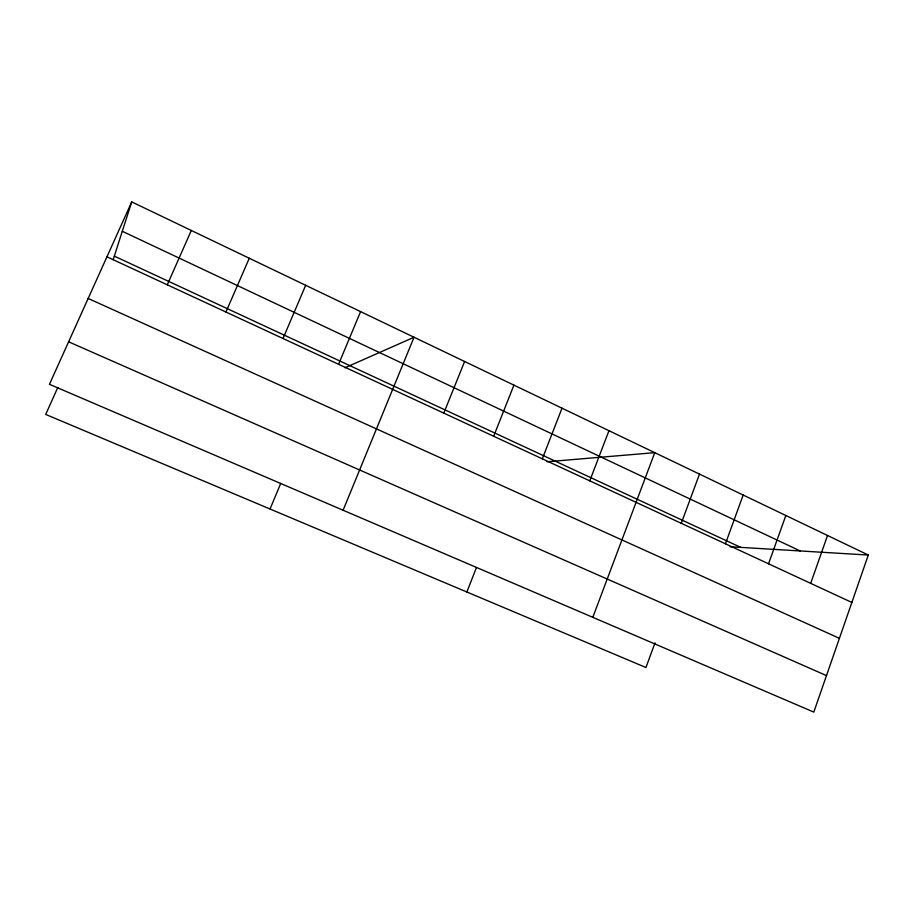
<?xml version="1.0" encoding="UTF-8"?>
<svg xmlns="http://www.w3.org/2000/svg" width="914" height="914" viewBox="0 0 914 914"><rect width="100%" height="100%" fill="white"/><g stroke="black" fill="none" stroke-linecap="round" stroke-linejoin="round"><path stroke-width="1.37" d="M113.176 259.679L131.719 201.891L868.3 555.038L813.814 712.109L49.447 384.303L131.719 201.891M810.684 583.338L827.547 535.49M768.548 563.789L785.846 515.507M725.43 543.784L743.173 495.045M655.007 642.873L645.947 667.506L45.7 414.419L57.811 387.49M681.284 523.299L699.496 474.103M592.809 617.327L654.767 452.659L547.063 461.753M589.77 480.844L608.952 430.688M542.31 458.817L562.019 408.192M466.871 591.998L476.445 567.548M493.674 436.252L513.919 385.137M443.804 413.117L464.609 361.487M343.104 510.241L414.042 337.243L344.955 367.782M338.58 364.286L360.584 311.617M270.03 508.995L280.758 483.369M283.02 338.511L305.676 285.294M225.941 312.028L249.271 258.251M167.273 284.802L191.312 230.465M730.08 546.743L868.3 555.038M68.619 341.802L826.473 675.606M88.167 298.455L839.406 638.326M114.319 256.126L740.728 547.383M106.949 256.811L851.848 602.452M122.293 231.276L800.184 550.948"/></g></svg>
